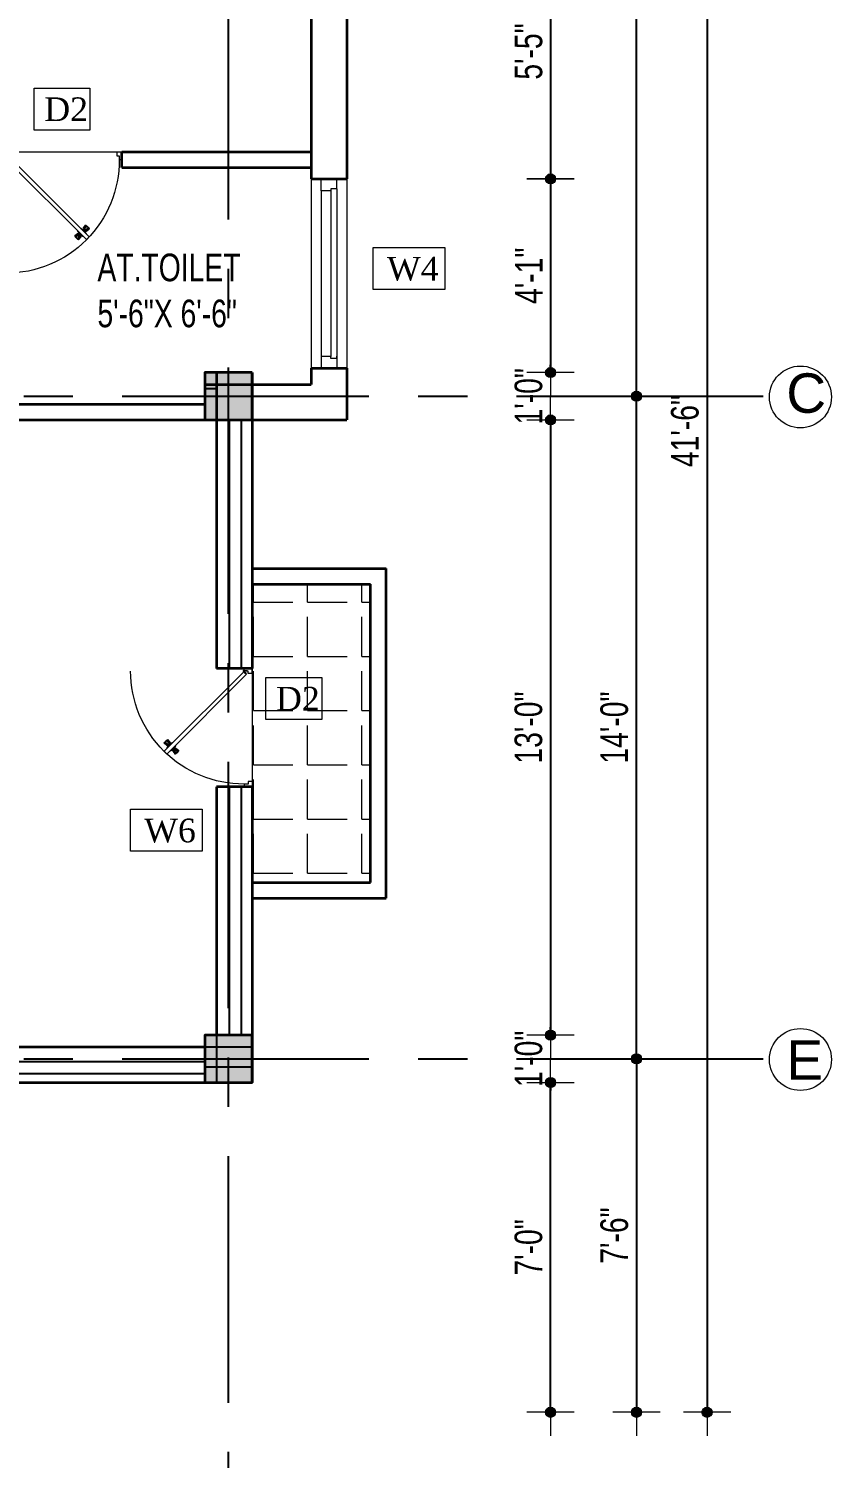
# Model space of a CAD drawing. Header units: inches. Extents: x 108286 to 1018414, y -1240248 to 57686.
# Drawn here: x 506923.1 to 507126.7, y -616214.5 to -615851.9 of the extents above; entities that cross this region are included whole.
import ezdxf

# ---------------------------------------------------------------- set-up
doc = ezdxf.new("R2010")
doc.units = ezdxf.units.IN
doc.header["$MEASUREMENT"] = 0
doc.linetypes.add('CENTERX2', pattern=[4, 2.5, -0.5, 0.5, -0.5])
for name, color, linetype, lineweight in [('DIMENSION', 142, 'Continuous', 13), ('dimentions', 123, 'Continuous', 9), ('DOOR - ELE- KHA', 142, 'Continuous', 15), ('DOOR WINDOW', 6, 'Continuous', 0), ('ELEVATION', 31, 'Continuous', 25), ('furniture', 32, 'Continuous', 13), ('HACTH', 8, 'Continuous', 5), ('pillar', 1, 'Continuous', 35), ('TEXT', 231, 'Continuous', 20), ('WALL', 8, 'Continuous', 35)]:
    doc.layers.add(name, color=color, linetype=linetype, lineweight=lineweight)
doc.layers.add('exwall', color=1, linetype='Continuous')
doc.layers.add('VEHICLE', color=9, linetype='Continuous')
doc.styles.add('7 INCH', font='swisscl.ttf', dxfattribs={"height": 7})
doc.styles.add('7 INCH str', font='times.ttf', dxfattribs={"height": 6})
doc.dimstyles.new('7 INCH', dxfattribs={"dimscale": 0, "dimtxt": 7, "dimasz": 1, "dimexe": 2, "dimexo": 9, "dimgap": 2, "dimtad": 1, "dimdec": 0, "dimzin": 3, "dimdsep": 46, "dimlunit": 4, "dimtxsty": '7 INCH', "dimblk": 'DIM', "dimcen": 3, "dimdle": 3, "dimse1": 1, "dimse2": 1, "dimclrd": 256, "dimclre": 256, "dimclrt": 7, "dimadec": 1, "dimazin": 2, "dimtfac": 1, "dimtdec": 0, "dimtix": 1, "dimtofl": 0, "dimtmove": 2, "dimatfit": 3, "dimldrblk": 'ARW', "dimfxl": 2, "dimfrac": 2, "dimtolj": 2, "dimtzin": 0, "dimarcsym": 0})
pattern_1 = [(0, (3441.355, -6294.872), (0, 13.75), [10, -3.75]), (90, (3441.355, -6294.872), (-13.75, 8e-16), [10, -3.75])]

# ---------------------------------------------------------------- blocks, each defined once
blk = doc.blocks.new('DFGDG')
at = {"layer": 'pillar'}
blk.add_hatch(color=4, dxfattribs=at).paths.add_polyline_path([(456398.92, -510693.64), (456386.92, -510693.64), (456386.92, -510705.64), (456398.92, -510705.64)])
blk.add_lwpolyline([(456398.92, -510693.64), (456386.92, -510693.64), (456386.92, -510705.64), (456398.92, -510705.64)], close=True, dxfattribs=at)
blk = doc.blocks.new('*U485')
at = {"layer": 'DOOR WINDOW'}
for p, q in [((-184.36, 4.5), (-184.36, -4.5)), ((-184.36, 4.5), (-136.36, 4.5)), ((-136.36, 4.5), (-136.36, -4.5)), ((-136.36, 4.5), (-136.36, -4.5)), ((-136.36, 4.5), (-136.36, -4.5)), ((-181.86, 2), (-184.36, 2)), ((-181.86, 2), (-138.86, 2)), ((-181.86, 2), (-181.86, 0.5)), ((-181.86, 0.5), (-181.36, 0.5)), ((-181.36, 0.5), (-181.36, -2)), ((-181.36, 0.5), (-139.36, 0.5)), ((-138.86, 2), (-139.46, 2)), ((-139.36, 0.5), (-139.36, -2)), ((-138.86, 0.5), (-139.36, 0.5)), ((-139.36, 0.5), (-139.36, -2)), ((-138.86, 0.5), (-139.36, 0.5)), ((-138.86, 2), (-138.86, 0.5)), ((-138.86, 2), (-138.86, 0.5)), ((-138.86, 2), (-136.36, 2)), ((-181.36, -2), (-184.36, -2)), ((-181.36, -2), (-139.36, -2)), ((-139.46, -2), (-139.36, -2)), ((-139.36, -2), (-136.36, -2)), ((-184.36, -4.5), (-136.36, -4.5))]:
    blk.add_line(p, q, dxfattribs=at)
blk = doc.blocks.new('DIM')
at = {"layer": 'DIMENSION'}
h = blk.add_hatch(color=256, dxfattribs=at)
h.paths.add_polyline_path([(0, 1.28), (0, 0), (1.28, 0, 0.414214)])
h.paths.add_polyline_path([(1.28, 0), (0, 0), (0, -1.28, 0.414214)])
h.paths.add_polyline_path([(0, 0), (-1.28, 0, 0.414214), (0, -1.28)])
h.paths.add_polyline_path([(0, 1.28, 0.414214), (-1.28, 0), (0, 0)])
for p, q in [((0, 6), (0, -6)), ((-6, 0), (6, 0))]:
    blk.add_line(p, q, dxfattribs=at)
blk.add_circle((0, 0), 1.28, dxfattribs=at)
blk = doc.blocks.new('*D815')
at = {"layer": 'Defpoints', "color": 0, "ltscale": 15}
for p in [(506794.54, -616119.15), (506967.79, -616119.15), (506967.79, -616239.67)]:
    blk.add_point(p, dxfattribs=at)
at = {"layer": 'dimentions', "lineweight": -2, "ltscale": 15}
blk.add_line((506795.54, -616239.67), (506966.79, -616239.67), dxfattribs=at)
at = {"layer": 'dimentions', "lineweight": -2, "ltscale": 15, "rotation": 180}
blk.add_blockref('DIM', (506794.54, -616239.67), dxfattribs=at)
at = {"layer": 'dimentions', "lineweight": -2, "ltscale": 15}
blk.add_blockref('DIM', (506967.79, -616239.67), dxfattribs=at)
at = {"layer": 'dimentions', "color": 7, "ltscale": 15, "insert": (506881.17, -616234.1), "char_height": 7, "attachment_point": 5, "style": '7 INCH'}
blk.add_mtext('\\A2;14\'-5"', dxfattribs=at)
blk = doc.blocks.new('ARW')
at = {"layer": 'DIMENSION'}
blk.add_lwpolyline([(-0.5, 0, 0, 3, 0), (-5.5, 0, 0, 0, 0), (-0.5, 0, 0, 0, 0)], format="xyseb", dxfattribs=at)
blk = doc.blocks.new('*D816')
at = {"layer": 'Defpoints', "color": 0, "ltscale": 15}
for p in [(506967.79, -616119.15), (506979.79, -616119.15), (506979.79, -616239.67)]:
    blk.add_point(p, dxfattribs=at)
at = {"layer": 'dimentions', "lineweight": -2, "ltscale": 15}
for p, q in [((506966.79, -616239.67), (506965.79, -616239.67)), ((506980.79, -616239.67), (506981.79, -616239.67))]:
    blk.add_line(p, q, dxfattribs=at)
blk.add_blockref('DIM', (506967.79, -616239.67), dxfattribs=at)
at = {"layer": 'dimentions', "lineweight": -2, "ltscale": 15, "rotation": 180}
blk.add_blockref('DIM', (506979.79, -616239.67), dxfattribs=at)
at = {"layer": 'dimentions', "color": 7, "ltscale": 15, "insert": (506973.79, -616234.09), "char_height": 7, "attachment_point": 5, "style": '7 INCH'}
blk.add_mtext('\\A2;1\'-0"', dxfattribs=at)
blk = doc.blocks.new('*D817')
at = {"layer": 'Defpoints', "color": 0, "ltscale": 15}
for p in [(507003.79, -615951.15), (506979.79, -616119.15), (507003.79, -616239.67)]:
    blk.add_point(p, dxfattribs=at)
at = {"layer": 'dimentions', "lineweight": -2, "ltscale": 15}
blk.add_line((506980.79, -616239.67), (507002.79, -616239.67), dxfattribs=at)
at = {"layer": 'dimentions', "lineweight": -2, "ltscale": 15, "rotation": 180}
blk.add_blockref('DIM', (506979.79, -616239.67), dxfattribs=at)
at = {"layer": 'dimentions', "lineweight": -2, "ltscale": 15}
blk.add_blockref('DIM', (507003.79, -616239.67), dxfattribs=at)
at = {"layer": 'dimentions', "color": 7, "ltscale": 15, "insert": (506991.79, -616234.09), "char_height": 7, "attachment_point": 5, "style": '7 INCH'}
blk.add_mtext('\\A2;2\'-0"', dxfattribs=at)
blk = doc.blocks.new('*D818')
at = {"layer": 'Defpoints', "color": 0, "ltscale": 15}
for p in [(507003.79, -615951.15), (506973.79, -616119.15), (506973.79, -616260.85)]:
    blk.add_point(p, dxfattribs=at)
at = {"layer": 'dimentions', "lineweight": -2, "ltscale": 15}
blk.add_line((507002.79, -616260.85), (506974.79, -616260.85), dxfattribs=at)
at = {"layer": 'dimentions', "lineweight": -2, "ltscale": 15, "rotation": 180}
blk.add_blockref('DIM', (506973.79, -616260.85), dxfattribs=at)
at = {"layer": 'dimentions', "lineweight": -2, "ltscale": 15}
blk.add_blockref('DIM', (507003.79, -616260.85), dxfattribs=at)
at = {"layer": 'dimentions', "color": 7, "ltscale": 15, "insert": (506988.79, -616255.26), "char_height": 7, "attachment_point": 5, "style": '7 INCH'}
blk.add_mtext('\\A2;2\'-6"', dxfattribs=at)
blk = doc.blocks.new('*D819')
at = {"layer": 'Defpoints', "color": 0, "ltscale": 15}
for p in [(506788.54, -616119.15), (506973.79, -616119.15), (506788.54, -616260.85)]:
    blk.add_point(p, dxfattribs=at)
at = {"layer": 'dimentions', "lineweight": -2, "ltscale": 15}
blk.add_line((506972.79, -616260.85), (506789.54, -616260.85), dxfattribs=at)
at = {"layer": 'dimentions', "lineweight": -2, "ltscale": 15, "rotation": 180}
blk.add_blockref('DIM', (506788.54, -616260.85), dxfattribs=at)
at = {"layer": 'dimentions', "lineweight": -2, "ltscale": 15}
blk.add_blockref('DIM', (506973.79, -616260.85), dxfattribs=at)
at = {"layer": 'dimentions', "color": 7, "ltscale": 15, "insert": (506881.17, -616255.28), "char_height": 7, "attachment_point": 5, "style": '7 INCH'}
blk.add_mtext('\\A2;15\'-5"', dxfattribs=at)
blk = doc.blocks.new('*D821')
at = {"layer": 'Defpoints', "color": 0, "ltscale": 15}
for p in [(507003.79, -615951.15), (506361.66, -616038.28), (507003.79, -616285.7)]:
    blk.add_point(p, dxfattribs=at)
at = {"layer": 'dimentions', "lineweight": -2, "ltscale": 15}
blk.add_line((506362.66, -616285.7), (507002.79, -616285.7), dxfattribs=at)
at = {"layer": 'dimentions', "lineweight": -2, "ltscale": 15, "rotation": 180}
blk.add_blockref('DIM', (506361.66, -616285.7), dxfattribs=at)
at = {"layer": 'dimentions', "lineweight": -2, "ltscale": 15}
blk.add_blockref('DIM', (507003.79, -616285.7), dxfattribs=at)
at = {"layer": 'dimentions', "color": 7, "ltscale": 15, "insert": (506682.73, -616280.11), "char_height": 7, "attachment_point": 5, "style": '7 INCH'}
blk.add_mtext('\\A2;53\'-6"', dxfattribs=at)
blk = doc.blocks.new('*D825')
at = {"layer": 'Defpoints', "color": 0, "ltscale": 15}
for p in [(507003.79, -615825.41), (507003.79, -615890.04), (507055.49, -615890.04)]:
    blk.add_point(p, dxfattribs=at)
at = {"layer": 'dimentions', "lineweight": -2, "ltscale": 15}
blk.add_line((507055.49, -615826.41), (507055.49, -615889.04), dxfattribs=at)
for p, rotation in [((507055.49, -615825.41), 90), ((507055.49, -615890.04), 270)]:
    blk.add_blockref('DIM', p, dxfattribs=dict(at, rotation=rotation))
at = {"layer": 'dimentions', "color": 7, "ltscale": 15, "insert": (507049.92, -615857.72), "char_height": 7, "attachment_point": 5, "rotation": 90, "style": '7 INCH'}
blk.add_mtext('\\A2;5\'-5"', dxfattribs=at)
blk = doc.blocks.new('*D826')
at = {"layer": 'Defpoints', "color": 0, "ltscale": 15}
for p in [(507003.79, -615890.04), (506979.79, -615939.15), (507055.49, -615939.15)]:
    blk.add_point(p, dxfattribs=at)
at = {"layer": 'dimentions', "lineweight": -2, "ltscale": 15}
blk.add_line((507055.49, -615891.04), (507055.49, -615938.15), dxfattribs=at)
for p, rotation in [((507055.49, -615890.04), 90), ((507055.49, -615939.15), 270)]:
    blk.add_blockref('DIM', p, dxfattribs=dict(at, rotation=rotation))
at = {"layer": 'dimentions', "color": 7, "ltscale": 15, "insert": (507049.99, -615914.59), "char_height": 7, "attachment_point": 5, "rotation": 90, "style": '7 INCH'}
blk.add_mtext('\\A2;4\'-1"', dxfattribs=at)
blk = doc.blocks.new('*D827')
at = {"layer": 'Defpoints', "color": 0, "ltscale": 15}
for p in [(506979.79, -615939.15), (506979.79, -615951.15), (507055.49, -615951.15)]:
    blk.add_point(p, dxfattribs=at)
at = {"layer": 'dimentions', "lineweight": -2, "ltscale": 15}
for p, q in [((507055.49, -615938.15), (507055.49, -615937.15)), ((507055.49, -615952.15), (507055.49, -615953.15))]:
    blk.add_line(p, q, dxfattribs=at)
for p, rotation in [((507055.49, -615939.15), 270), ((507055.49, -615951.15), 90)]:
    blk.add_blockref('DIM', p, dxfattribs=dict(at, rotation=rotation))
at = {"layer": 'dimentions', "color": 7, "ltscale": 15, "insert": (507049.91, -615945.15), "char_height": 7, "attachment_point": 5, "rotation": 90, "style": '7 INCH'}
blk.add_mtext('\\A2;1\'-0"', dxfattribs=at)
blk = doc.blocks.new('*D828')
at = {"layer": 'Defpoints', "color": 0, "ltscale": 15}
for p in [(506979.79, -615951.15), (506979.79, -616107.15), (507055.49, -616107.15)]:
    blk.add_point(p, dxfattribs=at)
at = {"layer": 'dimentions', "lineweight": -2, "ltscale": 15}
blk.add_line((507055.49, -615952.15), (507055.49, -616106.15), dxfattribs=at)
for p, rotation in [((507055.49, -615951.15), 90), ((507055.49, -616107.15), 270)]:
    blk.add_blockref('DIM', p, dxfattribs=dict(at, rotation=rotation))
at = {"layer": 'dimentions', "color": 7, "ltscale": 15, "insert": (507049.9, -616029.15), "char_height": 7, "attachment_point": 5, "rotation": 90, "style": '7 INCH'}
blk.add_mtext('\\A2;13\'-0"', dxfattribs=at)
blk = doc.blocks.new('*D829')
at = {"layer": 'Defpoints', "color": 0, "ltscale": 15}
for p in [(506979.79, -616107.15), (506979.79, -616119.15), (507055.49, -616119.15)]:
    blk.add_point(p, dxfattribs=at)
at = {"layer": 'dimentions', "lineweight": -2, "ltscale": 15}
for p, q in [((507055.49, -616106.15), (507055.49, -616105.15)), ((507055.49, -616120.15), (507055.49, -616121.15))]:
    blk.add_line(p, q, dxfattribs=at)
for p, rotation in [((507055.49, -616107.15), 270), ((507055.49, -616119.15), 90)]:
    blk.add_blockref('DIM', p, dxfattribs=dict(at, rotation=rotation))
at = {"layer": 'dimentions', "color": 7, "ltscale": 15, "insert": (507049.91, -616113.15), "char_height": 7, "attachment_point": 5, "rotation": 90, "style": '7 INCH'}
blk.add_mtext('\\A2;1\'-0"', dxfattribs=at)
blk = doc.blocks.new('*D830')
at = {"layer": 'Defpoints', "color": 0, "ltscale": 15}
for p in [(506979.79, -615945.15), (507077.26, -615945.15), (506979.79, -616113.15)]:
    blk.add_point(p, dxfattribs=at)
at = {"layer": 'dimentions', "lineweight": -2, "ltscale": 15}
blk.add_line((507077.26, -616112.15), (507077.26, -615946.15), dxfattribs=at)
for p, rotation in [((507077.26, -615945.15), 90), ((507077.26, -616113.15), 270)]:
    blk.add_blockref('DIM', p, dxfattribs=dict(at, rotation=rotation))
at = {"layer": 'dimentions', "color": 7, "ltscale": 15, "insert": (507071.67, -616029.15), "char_height": 7, "attachment_point": 5, "rotation": 90, "style": '7 INCH'}
blk.add_mtext('\\A2;14\'-0"', dxfattribs=at)
blk = doc.blocks.new('*D831')
at = {"layer": 'Defpoints', "color": 0, "ltscale": 15}
for p in [(507003.79, -615711.15), (507077.26, -615711.15), (506979.79, -615945.15)]:
    blk.add_point(p, dxfattribs=at)
at = {"layer": 'dimentions', "lineweight": -2, "ltscale": 15}
blk.add_line((507077.26, -615944.15), (507077.26, -615712.15), dxfattribs=at)
for p, rotation in [((507077.26, -615711.15), 90), ((507077.26, -615945.15), 270)]:
    blk.add_blockref('DIM', p, dxfattribs=dict(at, rotation=rotation))
at = {"layer": 'dimentions', "color": 7, "ltscale": 15, "insert": (507071.67, -615828.15), "char_height": 7, "attachment_point": 5, "rotation": 90, "style": '7 INCH'}
blk.add_mtext('\\A2;19\'-6"', dxfattribs=at)
blk = doc.blocks.new('*D832')
at = {"layer": 'Defpoints', "color": 0, "ltscale": 15}
for p in [(507003.79, -615705.15), (506806.54, -616202.79), (507095.16, -616202.79)]:
    blk.add_point(p, dxfattribs=at)
at = {"layer": 'dimentions', "lineweight": -2, "ltscale": 15}
blk.add_line((507095.16, -615706.15), (507095.16, -616201.79), dxfattribs=at)
for p, rotation in [((507095.16, -615705.15), 90), ((507095.16, -616202.79), 270)]:
    blk.add_blockref('DIM', p, dxfattribs=dict(at, rotation=rotation))
at = {"layer": 'dimentions', "color": 7, "ltscale": 15, "insert": (507089.57, -615953.97), "char_height": 7, "attachment_point": 5, "rotation": 90, "style": '7 INCH'}
blk.add_mtext('\\A2;41\'-6"', dxfattribs=at)
blk = doc.blocks.new('*D833')
at = {"layer": 'Defpoints', "color": 0, "ltscale": 15}
for p in [(506806.54, -616119.15), (507055.49, -616119.15), (506806.54, -616202.79)]:
    blk.add_point(p, dxfattribs=at)
at = {"layer": 'dimentions', "lineweight": -2, "ltscale": 15}
blk.add_line((507055.49, -616201.79), (507055.49, -616120.15), dxfattribs=at)
for p, rotation in [((507055.49, -616119.15), 90), ((507055.49, -616202.79), 270)]:
    blk.add_blockref('DIM', p, dxfattribs=dict(at, rotation=rotation))
at = {"layer": 'dimentions', "color": 7, "ltscale": 15, "insert": (507049.91, -616160.97), "char_height": 7, "attachment_point": 5, "rotation": 90, "style": '7 INCH'}
blk.add_mtext('\\A2;7\'-0"', dxfattribs=at)
blk = doc.blocks.new('*D834')
at = {"layer": 'Defpoints', "color": 0, "ltscale": 15}
for p in [(506979.79, -616113.15), (506806.54, -616202.79), (507077.26, -616202.79)]:
    blk.add_point(p, dxfattribs=at)
at = {"layer": 'dimentions', "lineweight": -2, "ltscale": 15}
blk.add_line((507077.26, -616114.15), (507077.26, -616201.79), dxfattribs=at)
for p, rotation in [((507077.26, -616113.15), 90), ((507077.26, -616202.79), 270)]:
    blk.add_blockref('DIM', p, dxfattribs=dict(at, rotation=rotation))
at = {"layer": 'dimentions', "color": 7, "ltscale": 15, "insert": (507071.67, -616157.97), "char_height": 7, "attachment_point": 5, "rotation": 90, "style": '7 INCH'}
blk.add_mtext('\\A2;7\'-6"', dxfattribs=at)
blk = doc.blocks.new('2ft6in')
at = {"layer": 'DOOR - ELE- KHA'}
for p, q in [((0.84, 2.1), (21.02, 22.28)), ((18.06, 21.44), (18.48, 21.86)), ((18.08, 21.51), (18.45, 21.88)), ((18.44, 21.9), (18.31, 21.77)), ((18.33, 21.76), (18.31, 21.77)), ((18.44, 21.9), (18.56, 22.02)), ((18.82, 22.25), (18.45, 21.88)), ((18.9, 22.28), (18.48, 21.86)), ((18.58, 22.01), (18.56, 22.02)), ((19.3, 21.26), (18.61, 22)), ((19.42, 21.38), (18.75, 22.14)), ((18.84, 22.23), (18.82, 22.25)), ((19.51, 21.48), (18.88, 22.26)), ((19.55, 21.53), (18.93, 22.3)), ((19.54, 21.59), (18.99, 22.27)), ((21.71, 21.6), (21.02, 22.28)), ((21.71, 21.6), (1.47, 1.37)), ((18.81, 20.78), (18.04, 21.4)), ((18.74, 20.79), (18.06, 21.34)), ((18.11, 21.49), (18.08, 21.51)), ((18.86, 20.83), (18.08, 21.46)), ((18.95, 20.92), (18.2, 21.58)), ((19.07, 21.03), (18.34, 21.72)), ((18.83, 20.8), (19.18, 21.15)), ((18.84, 20.21), (19.1, 20.6)), ((18.85, 20.11), (18.84, 20.12)), ((18.91, 20.27), (19.19, 20.69)), ((18.92, 20.89), (18.93, 20.88)), ((19.02, 20.88), (19.24, 21.1)), ((19.13, 20.8), (19.03, 20.9)), ((19.12, 20.8), (19.03, 20.89)), ((19.15, 20.82), (19.05, 20.92)), ((19.09, 20.44), (19.25, 20.76)), ((19.19, 20.87), (19.1, 20.96)), ((19.1, 20.7), (19.11, 20.69)), ((19.1, 20.6), (19.1, 20.6)), ((19.11, 20.79), (19.33, 21.01)), ((19.25, 20.93), (19.16, 21.02)), ((19.54, 21.5), (19.18, 21.15)), ((19.45, 21.31), (19.24, 21.1)), ((19.28, 20.63), (19.32, 20.83)), ((19.4, 21.08), (19.31, 21.17)), ((19.55, 21.22), (19.33, 21.01)), ((19.47, 21.15), (19.38, 21.24)), ((19.43, 20.78), (19.4, 20.9)), ((19.51, 21.19), (19.42, 21.28)), ((19.55, 20.91), (19.43, 20.94)), ((19.53, 21.21), (19.44, 21.3)), ((19.45, 21.41), (19.45, 21.41)), ((19.54, 21.22), (19.45, 21.31)), ((19.7, 21.06), (19.51, 21.01)), ((19.53, 19.43), (19.54, 19.42)), ((19.89, 21.24), (19.58, 21.08)), ((20.07, 21.42), (19.64, 21.15)), ((19.64, 21.23), (19.64, 21.23)), ((19.64, 19.42), (20.02, 19.67)), ((19.69, 19.49), (20.12, 19.76)), ((19.74, 21.24), (19.73, 21.23)), ((20.12, 21.49), (19.74, 21.24)), ((19.87, 19.67), (20.18, 19.83)), ((20.02, 19.67), (20.03, 19.68)), ((20.06, 19.85), (20.25, 19.9)), ((20.12, 19.68), (20.12, 19.68)), ((20.21, 20), (20.33, 19.97)), ((20.21, 19.69), (20.43, 19.9)), ((20.21, 19.38), (20.83, 18.61)), ((20.22, 21.48), (20.22, 21.49)), ((20.22, 19.41), (20.57, 19.76)), ((20.22, 19.69), (20.31, 19.6)), ((20.22, 19.32), (20.76, 18.64)), ((20.23, 19.7), (20.32, 19.61)), ((20.25, 19.72), (20.34, 19.63)), ((20.25, 19.43), (20.88, 18.65)), ((20.29, 19.76), (20.38, 19.67)), ((20.31, 19.6), (20.52, 19.81)), ((20.31, 19.5), (20.31, 19.5)), ((20.33, 20.13), (20.36, 20.01)), ((20.34, 19.53), (21, 18.77)), ((20.36, 19.83), (20.45, 19.74)), ((20.65, 20.12), (20.43, 19.9)), ((20.48, 20.28), (20.44, 20.08)), ((20.46, 19.64), (21.14, 18.91)), ((20.5, 19.98), (20.6, 19.89)), ((20.67, 20.47), (20.51, 20.15)), ((20.74, 20.03), (20.52, 19.81)), ((20.85, 20.64), (20.57, 20.22)), ((20.93, 20.11), (20.57, 19.76)), ((20.57, 20.04), (20.66, 19.95)), ((20.61, 20.09), (20.7, 19.99)), ((20.63, 20.11), (20.72, 20.01)), ((20.64, 20.11), (20.73, 20.02)), ((20.66, 20.31), (20.65, 20.31)), ((20.65, 20.21), (20.65, 20.22)), ((20.91, 20.7), (20.66, 20.31)), ((20.69, 19.87), (21.42, 19.19)), ((20.81, 19.99), (21.56, 19.33)), ((20.84, 20.02), (20.83, 20.03)), ((20.86, 18.63), (21.28, 19.05)), ((20.9, 20.08), (21.68, 19.45)), ((20.91, 20.8), (20.91, 20.79)), ((20.91, 18.68), (20.94, 18.66)), ((20.94, 18.66), (21.31, 19.03)), ((20.95, 20.13), (21.72, 19.51)), ((21.02, 20.12), (21.7, 19.57)), ((21.18, 18.9), (21.2, 18.89)), ((21.32, 19.01), (21.2, 18.89)), ((21.7, 19.47), (21.28, 19.05)), ((21.67, 19.4), (21.31, 19.03)), ((21.32, 19.01), (21.44, 19.14)), ((21.43, 19.15), (21.44, 19.14)), ((21.65, 19.42), (21.67, 19.4)), ((0, 2), (0, 0)), ((0.6, 2), (0, 2)), ((1.33, 0), (0, 0)), ((0, 0), (30, 0)), ((0.6, 1.26), (0.6, 2.04)), ((0.67, 1.26), (0.6, 1.26)), ((0.67, 1.26), (0.67, 2.01)), ((0.67, 1), (0.67, 1.26)), ((1.33, 1), (0.67, 1)), ((1.31, 1.53), (0.79, 2.06)), ((1.36, 1.58), (0.81, 2.12)), ((1.36, 1.58), (1.31, 1.53)), ((1.47, 1.37), (1.31, 1.53)), ((1.33, 0), (1.33, 1)), ((28.67, 0), (28.67, 1)), ((28.67, 1), (29.33, 1)), ((28.67, 0), (30, 0)), ((29.33, 1), (29.33, 2)), ((29.33, 2), (30, 2)), ((30, 0), (30, 2))]:
    blk.add_line(p, q, dxfattribs=at)
for radius in [0.129, 0.0627]:
    blk.add_circle((0.68, 2.14), radius, dxfattribs=at)
for centre, radius, start, end in [((0.68, 2.14), 28.65, 359.7285, 90.0333), ((18.94, 22.23), 0.0667, 38.9236, 135), ((18.78, 20.84), 0.0667, 231.0764, 315), ((18.89, 20.16), 0.0667, 135, 225), ((18.97, 20.93), 0.0667, 225, 315), ((19.16, 20.74), 0.0667, 135, 219.7428), ((19.06, 20.65), 0.0667, 315, 39.7428), ((19.4, 21.36), 0.0667, 315, 45), ((19.49, 21.55), 0.0667, 315, 38.9236), ((19.59, 19.47), 0.0667, 225, 315), ((19.6, 21.18), 0.0667, 50.2572, 135), ((19.68, 21.28), 0.0667, 230.2572, 315), ((20.07, 19.63), 0.0667, 50.2572, 135), ((20.17, 21.44), 0.0667, 45, 135), ((20.16, 19.73), 0.0667, 230.2572, 315), ((20.27, 19.36), 0.0667, 135, 218.9236), ((20.35, 19.55), 0.0667, 135, 225), ((20.7, 20.26), 0.0667, 135, 219.7428), ((20.6, 20.17), 0.0667, 315, 39.7428), ((20.78, 19.98), 0.0667, 45, 135), ((20.82, 18.68), 0.0667, 218.9236, 315), ((20.87, 20.75), 0.0667, 315, 45), ((20.98, 20.07), 0.0667, 51.0764, 135), ((21.65, 19.52), 0.0667, 315, 51.0764)]:
    blk.add_arc(centre, radius, start, end, dxfattribs=at)
blk = doc.blocks.new('*U578')
at = {"layer": 'DOOR - ELE- KHA', "xscale": -1}
blk.add_blockref('2ft6in', (42, 0), dxfattribs=at)

msp = doc.modelspace()

# ---------------------------------------------------------------- hatches: boundary and pattern name
at = {"layer": 'HACTH', "ltscale": 15}
h = msp.add_hatch(dxfattribs=at)
h.set_pattern_fill('ANGLE', color=256, scale=50, style=0)
h.set_pattern_definition(pattern_1)
h.paths.add_polyline_path([(507009.79, -615992.81), (506979.79, -615992.81), (506979.79, -615994.62), (506979.79, -615999.67), (507009.79, -615999.67)])
h = msp.add_hatch(dxfattribs=at)
h.set_pattern_fill('ANGLE', color=256, scale=50, style=0)
h.set_pattern_definition(pattern_1)
h.paths.add_polyline_path([(507009.79, -615999.67), (506979.79, -615999.67), (506979.79, -616015.67), (507009.79, -616015.67)])
h = msp.add_hatch(dxfattribs=at)
h.set_pattern_fill('ANGLE', color=256, scale=50, style=0)
h.set_pattern_definition(pattern_1)
h.paths.add_polyline_path([(507009.79, -616015.67), (506979.79, -616015.67), (506979.79, -616066.62), (506979.79, -616068.43), (507009.79, -616068.43)])

# ---------------------------------------------------------------- linework, layer by layer
at = {"layer": 'dimentions', "ltscale": 15}
for points in [[(506924.5, -615866.98), (506938.69, -615866.98), (506938.69, -615877.65), (506924.5, -615877.65)], [(507010.5, -615907.43), (507028.68, -615907.43), (507028.68, -615918.1), (507010.5, -615918.1)], [(506983.26, -616016.44), (506997.46, -616016.44), (506997.46, -616027.11), (506983.26, -616027.11)], [(506948.94, -616049.87), (506967.13, -616049.87), (506967.13, -616060.54), (506948.94, -616060.54)]]:
    msp.add_lwpolyline(points, close=True, dxfattribs=at)
at = {"layer": 'ELEVATION', "color": 0}
for p, q in [((506967.79, -615939.15), (506979.79, -615939.15)), ((506970.79, -615939.15), (506970.79, -615951.15)), ((506967.79, -615943.15), (506970.79, -615943.15)), ((506967.79, -615943.15), (506970.79, -615943.15)), ((506970.79, -616107.15), (506970.79, -616119.15)), ((506970.79, -616107.15), (506970.79, -616119.15)), ((506967.79, -616110.15), (506979.79, -616110.15)), ((506967.79, -616115.15), (506979.79, -616115.15))]:
    msp.add_line(p, q, dxfattribs=at)
at = {"layer": 'exwall', "ltscale": 15}
for p, q in [((506974.08, -616014.15), (506974.08, -615951.15)), ((506977.08, -616014.15), (506977.08, -615951.15)), ((506974.08, -616107.15), (506974.08, -616044.15)), ((506977.08, -616107.15), (506977.08, -616044.15)), ((506794.54, -616113.87), (506967.79, -616113.87)), ((506794.54, -616116.87), (506967.79, -616116.87))]:
    msp.add_line(p, q, dxfattribs=at)
at = {"layer": 'furniture'}
for centre in [(507118.85, -615945.33), (507118.85, -616113.33)]:
    msp.add_circle(centre, 7.85, dxfattribs=at)
at = {"layer": 'VEHICLE', "linetype": 'CENTERX2', "ltscale": 25}
for p, q in [((506973.79, -616300.35), (506973.79, -615607.8)), ((506246.88, -615945.15), (507110.99, -615945.15)), ((506246.88, -616113.15), (507110.99, -616113.15))]:
    msp.add_line(p, q, dxfattribs=at)
at = {"layer": 'WALL', "color": 0}
for p, q in [((506994.79, -615825.41), (506994.79, -615890.04)), ((507003.79, -615825.41), (507003.79, -615890.04)), ((506946.79, -615887.15), (506946.79, -615883.15)), ((506946.79, -615883.15), (506994.79, -615883.15)), ((506946.79, -615887.15), (506994.79, -615887.15)), ((506994.79, -615890.04), (507003.79, -615890.04)), ((506970.79, -615939.15), (506970.79, -616014.15)), ((506979.79, -615939.15), (506979.79, -616014.15)), ((506994.79, -615938.04), (506994.79, -615942.15)), ((506994.79, -615938.04), (507003.79, -615938.04)), ((507003.79, -615938.04), (507003.79, -615951.15)), ((506967.79, -615942.15), (506994.79, -615942.15)), ((506896.79, -615947.15), (506967.79, -615947.15)), ((506896.79, -615951.15), (506967.79, -615951.15)), ((506967.79, -615951.15), (507003.79, -615951.15)), ((506979.79, -615988.81), (507013.79, -615988.81)), ((507013.79, -616072.43), (507013.79, -615988.81)), ((506979.79, -615992.81), (507009.79, -615992.81)), ((507009.79, -616068.43), (507009.79, -615992.81)), ((506979.79, -616014.15), (506970.79, -616014.15)), ((506970.79, -616044.15), (506970.79, -616107.15)), ((506979.79, -616044.15), (506970.79, -616044.15)), ((506979.79, -616044.15), (506979.79, -616119.15)), ((506979.79, -616068.43), (507009.79, -616068.43)), ((506979.79, -616072.43), (507013.79, -616072.43)), ((506782.54, -616110.15), (506967.79, -616110.15)), ((506467.79, -616119.15), (506967.79, -616119.15)), ((506467.79, -616119.15), (506979.79, -616119.15)), ((506782.54, -616119.15), (506979.79, -616119.15))]:
    msp.add_line(p, q, dxfattribs=at)

# ---------------------------------------------------------------- block references
at = {"rotation": 270}
msp.add_blockref('*U485', (506999.29, -616074.4), dxfattribs=at)
at = {"layer": 'DIMENSION'}
for p in [(50580.88, -105245.51), (50580.88, -105413.51)]:
    msp.add_blockref('DFGDG', p, dxfattribs=at)
at = {"layer": 'DOOR - ELE- KHA'}
for p, rotation in [((506958.79, -615883.15), 180), ((506979.79, -616056.15), 90)]:
    msp.add_blockref('*U578', p, dxfattribs=dict(at, rotation=rotation))

# ---------------------------------------------------------------- texts
at = {"layer": 'dimentions', "ltscale": 15, "char_height": 6, "width": 18.613, "attachment_point": 1, "style": '7 INCH str'}
for s, insert in [('D2', (506927.11, -615869.36)), ('W4', (507014.01, -615909.81)), ('D2', (506985.87, -616018.83)), ('W6', (506952.45, -616052.25))]:
    msp.add_mtext(s, dxfattribs=dict(at, insert=insert))
at = {"layer": 'furniture', "char_height": 10, "width": 7.2682, "attachment_point": 1, "style": '7 INCH'}
for s, insert in [('{\\fArial|b0|i0|c0|p34;C}', (507115.27, -615939.34)), ('{\\fArial|b0|i0|c0|p34;E}', (507115.27, -616108.47))]:
    msp.add_mtext(s, dxfattribs=dict(at, insert=insert))
at = {"layer": 'TEXT', "insert": (506940.58, -615908.98), "char_height": 7, "width": 57.3601, "attachment_point": 1, "style": '7 INCH'}
msp.add_mtext('AT.TOILET\\P5\'-6"X 6\'-6"', dxfattribs=at)

# ---------------------------------------------------------------- dimensions: what is measured, and where the dimension line sits
at = {"layer": 'dimentions', "ltscale": 15}
for base, p1, p2, picture, middle in [((507095.16, -616202.79), (507003.79, -615705.15), (506806.54, -616202.79), '*D832', (507089.57, -615953.97)), ((507077.26, -615711.15), (506979.79, -615945.15), (507003.79, -615711.15), '*D831', (507071.67, -615828.15)), ((507055.49, -615890.04), (507003.79, -615825.41), (507003.79, -615890.04), '*D825', (507049.92, -615857.72)), ((507055.49, -615939.15), (507003.79, -615890.04), (506979.79, -615939.15), '*D826', (507049.99, -615914.59)), ((507055.49, -615951.15), (506979.79, -615939.15), (506979.79, -615951.15), '*D827', (507049.91, -615945.15)), ((507077.26, -615945.15), (506979.79, -616113.15), (506979.79, -615945.15), '*D830', (507071.67, -616029.15)), ((507055.49, -616107.15), (506979.79, -615951.15), (506979.79, -616107.15), '*D828', (507049.9, -616029.15)), ((507055.49, -616119.15), (506979.79, -616107.15), (506979.79, -616119.15), '*D829', (507049.91, -616113.15)), ((507077.26, -616202.79), (506979.79, -616113.15), (506806.54, -616202.79), '*D834', (507071.67, -616157.97)), ((507055.49, -616119.15), (506806.54, -616202.79), (506806.54, -616119.15), '*D833', (507049.91, -616160.97))]:
    dim = msp.add_linear_dim(base=base, p1=p1, p2=p2, angle=90, dimstyle='7 INCH', override={"dimscale": 1}, dxfattribs=at)
    dim.commit()
    dim.dimension.update_dxf_attribs({"geometry": picture, "text_midpoint": middle})
for base, p1, p2, picture, middle in [((507003.79, -616285.7), (506361.66, -616038.28), (507003.79, -615951.15), '*D821', (506682.73, -616280.11)), ((506973.79, -616260.85), (507003.79, -615951.15), (506973.79, -616119.15), '*D818', (506988.79, -616255.26)), ((507003.79, -616239.67), (506979.79, -616119.15), (507003.79, -615951.15), '*D817', (506991.79, -616234.09)), ((506788.54, -616260.85), (506973.79, -616119.15), (506788.54, -616119.15), '*D819', (506881.17, -616255.28)), ((506967.79, -616239.67), (506794.54, -616119.15), (506967.79, -616119.15), '*D815', (506881.17, -616234.1)), ((506979.79, -616239.67), (506967.79, -616119.15), (506979.79, -616119.15), '*D816', (506973.79, -616234.09))]:
    dim = msp.add_linear_dim(base=base, p1=p1, p2=p2, dimstyle='7 INCH', override={"dimscale": 1}, dxfattribs=at)
    dim.commit()
    dim.dimension.update_dxf_attribs({"geometry": picture, "text_midpoint": middle})

doc.saveas('drawing.dxf')
